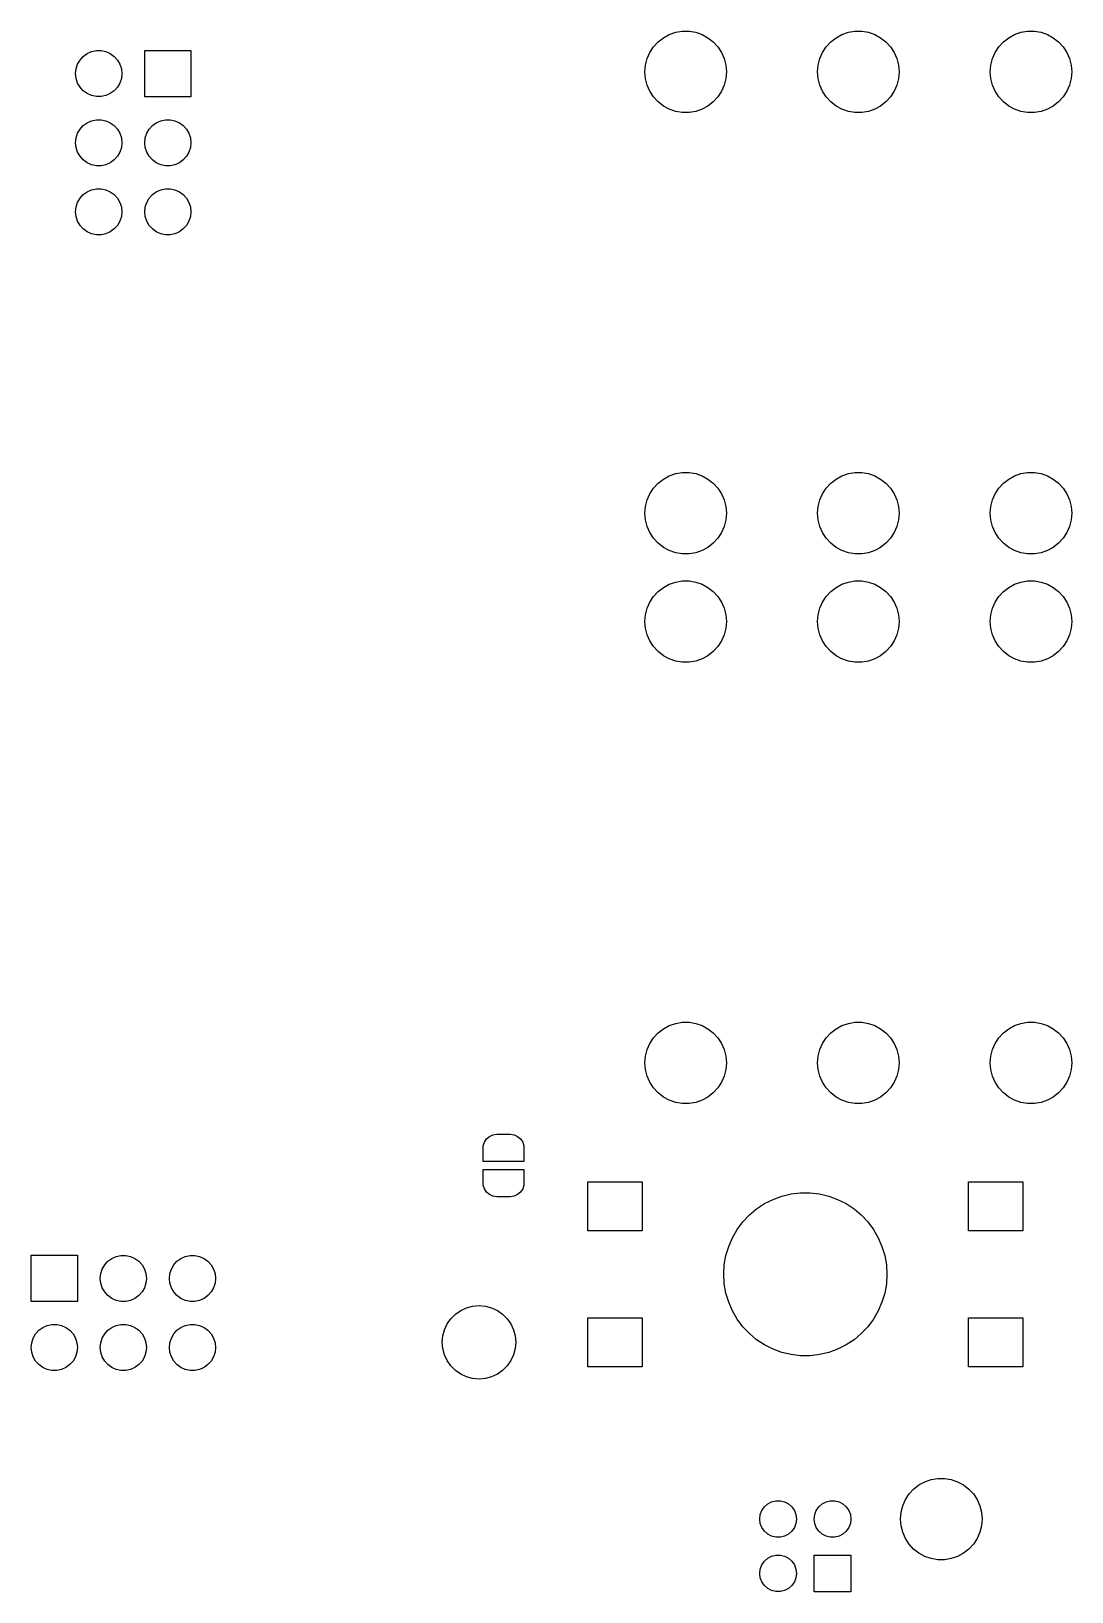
# Model space of a CAD drawing. Extents: x 0.8 to 7.47, y -5.14 to -0.82.
# Drawn here: x 5.966 to 7.472, y -5.145 to -2.885 of the extents above; entities that cross this region are included whole.
import ezdxf

# ---------------------------------------------------------------- set-up
doc = ezdxf.new("R2010")
doc.units = 0
doc.header["$MEASUREMENT"] = 0
doc.layers.add('BLACK', color=7, linetype='CONTINUOUS')

msp = doc.modelspace()

# ---------------------------------------------------------------- linework, layer by layer
at = {"layer": 'BLACK', "linetype": 'CONTINUOUS'}
for p, q in [((6.88109, -2.89466), (6.88966, -2.89001)), ((6.88966, -2.89001), (6.89889, -2.88685)), ((6.89889, -2.88685), (6.90851, -2.88524)), ((6.90851, -2.88524), (6.91826, -2.88524)), ((6.91826, -2.88524), (6.92788, -2.88685)), ((6.92788, -2.88685), (6.93711, -2.89001)), ((6.93711, -2.89001), (6.94569, -2.89466)), ((7.13109, -2.89466), (7.13966, -2.89001)), ((7.13966, -2.89001), (7.14889, -2.88685)), ((7.14889, -2.88685), (7.15851, -2.88524)), ((7.15851, -2.88524), (7.16826, -2.88524)), ((7.16826, -2.88524), (7.17788, -2.88685)), ((7.17788, -2.88685), (7.18711, -2.89001)), ((7.18711, -2.89001), (7.19569, -2.89466)), ((7.38109, -2.89466), (7.38966, -2.89001)), ((7.38966, -2.89001), (7.39889, -2.88685)), ((7.39889, -2.88685), (7.40851, -2.88524)), ((7.40851, -2.88524), (7.41826, -2.88524)), ((7.41826, -2.88524), (7.42788, -2.88685)), ((7.42788, -2.88685), (7.43711, -2.89001)), ((7.43711, -2.89001), (7.44569, -2.89466)), ((6.05324, -2.91485), (6.06008, -2.9134)), ((6.06008, -2.9134), (6.06708, -2.9134)), ((6.06708, -2.9134), (6.07392, -2.91485)), ((6.13012, -2.98014), (6.13012, -2.91321)), ((6.13012, -2.91321), (6.19705, -2.91321)), ((6.19705, -2.91321), (6.19705, -2.98014)), ((6.86145, -2.91599), (6.86678, -2.90782)), ((6.86678, -2.90782), (6.87339, -2.90065)), ((6.87339, -2.90065), (6.88109, -2.89466)), ((6.94569, -2.89466), (6.95338, -2.90065)), ((6.95338, -2.90065), (6.95999, -2.90782)), ((6.95999, -2.90782), (6.96532, -2.91599)), ((7.11145, -2.91599), (7.11678, -2.90782)), ((7.11678, -2.90782), (7.12339, -2.90065)), ((7.12339, -2.90065), (7.13109, -2.89466)), ((7.19569, -2.89466), (7.20338, -2.90065)), ((7.20338, -2.90065), (7.20999, -2.90782)), ((7.20999, -2.90782), (7.21532, -2.91599)), ((7.36145, -2.91599), (7.36678, -2.90782)), ((7.36678, -2.90782), (7.37339, -2.90065)), ((7.37339, -2.90065), (7.38109, -2.89466)), ((7.44569, -2.89466), (7.45338, -2.90065)), ((7.45338, -2.90065), (7.45999, -2.90782)), ((7.45999, -2.90782), (7.46532, -2.91599)), ((6.03085, -2.93972), (6.03301, -2.93307)), ((6.03301, -2.93307), (6.03651, -2.92701)), ((6.03651, -2.92701), (6.04119, -2.92181)), ((6.04119, -2.92181), (6.04685, -2.9177)), ((6.04685, -2.9177), (6.05324, -2.91485)), ((6.07392, -2.91485), (6.08031, -2.9177)), ((6.08031, -2.9177), (6.08597, -2.92181)), ((6.08597, -2.92181), (6.09066, -2.92701)), ((6.09066, -2.92701), (6.09415, -2.93307)), ((6.09415, -2.93307), (6.09632, -2.93972)), ((6.85433, -2.94409), (6.85514, -2.93437)), ((6.85514, -2.93437), (6.85753, -2.92492)), ((6.85753, -2.92492), (6.86145, -2.91599)), ((6.96532, -2.91599), (6.96924, -2.92492)), ((6.96924, -2.92492), (6.97164, -2.93437)), ((6.97164, -2.93437), (6.97244, -2.94409)), ((7.10433, -2.94409), (7.10514, -2.93437)), ((7.10514, -2.93437), (7.10753, -2.92492)), ((7.10753, -2.92492), (7.11145, -2.91599)), ((7.21532, -2.91599), (7.21924, -2.92492)), ((7.21924, -2.92492), (7.22164, -2.93437)), ((7.22164, -2.93437), (7.22244, -2.94409)), ((7.35433, -2.94409), (7.35514, -2.93437)), ((7.35514, -2.93437), (7.35753, -2.92492)), ((7.35753, -2.92492), (7.36145, -2.91599)), ((7.46532, -2.91599), (7.46924, -2.92492)), ((7.46924, -2.92492), (7.47164, -2.93437)), ((7.47164, -2.93437), (7.47244, -2.94409)), ((6.03012, -2.94668), (6.03085, -2.93972)), ((6.03085, -2.95363), (6.03012, -2.94668)), ((6.03301, -2.96029), (6.03085, -2.95363)), ((6.09632, -2.95363), (6.09415, -2.96029)), ((6.09632, -2.93972), (6.09705, -2.94668)), ((6.09705, -2.94668), (6.09632, -2.95363)), ((6.85514, -2.95381), (6.85433, -2.94409)), ((6.85753, -2.96327), (6.85514, -2.95381)), ((6.97164, -2.95381), (6.96924, -2.96327)), ((6.97244, -2.94409), (6.97164, -2.95381)), ((7.10514, -2.95381), (7.10433, -2.94409)), ((7.10753, -2.96327), (7.10514, -2.95381)), ((7.22164, -2.95381), (7.21924, -2.96327)), ((7.22244, -2.94409), (7.22164, -2.95381)), ((7.35514, -2.95381), (7.35433, -2.94409)), ((7.35753, -2.96327), (7.35514, -2.95381)), ((7.47164, -2.95381), (7.46924, -2.96327)), ((7.47244, -2.94409), (7.47164, -2.95381)), ((6.03651, -2.96635), (6.03301, -2.96029)), ((6.04119, -2.97155), (6.03651, -2.96635)), ((6.04685, -2.97566), (6.04119, -2.97155)), ((6.05324, -2.9785), (6.04685, -2.97566)), ((6.06008, -2.97996), (6.05324, -2.9785)), ((6.06708, -2.97996), (6.06008, -2.97996)), ((6.07392, -2.9785), (6.06708, -2.97996)), ((6.08031, -2.97566), (6.07392, -2.9785)), ((6.08597, -2.97155), (6.08031, -2.97566)), ((6.09066, -2.96635), (6.08597, -2.97155)), ((6.09415, -2.96029), (6.09066, -2.96635)), ((6.19705, -2.98014), (6.13012, -2.98014)), ((6.86145, -2.9722), (6.85753, -2.96327)), ((6.86678, -2.98037), (6.86145, -2.9722)), ((6.87339, -2.98754), (6.86678, -2.98037)), ((6.95999, -2.98037), (6.95338, -2.98754)), ((6.96532, -2.9722), (6.95999, -2.98037)), ((6.96924, -2.96327), (6.96532, -2.9722)), ((7.11145, -2.9722), (7.10753, -2.96327)), ((7.11678, -2.98037), (7.11145, -2.9722)), ((7.12339, -2.98754), (7.11678, -2.98037)), ((7.20999, -2.98037), (7.20338, -2.98754)), ((7.21532, -2.9722), (7.20999, -2.98037)), ((7.21924, -2.96327), (7.21532, -2.9722)), ((7.36145, -2.9722), (7.35753, -2.96327)), ((7.36678, -2.98037), (7.36145, -2.9722)), ((7.37339, -2.98754), (7.36678, -2.98037)), ((7.45999, -2.98037), (7.45338, -2.98754)), ((7.46532, -2.9722), (7.45999, -2.98037)), ((7.46924, -2.96327), (7.46532, -2.9722)), ((6.88109, -2.99353), (6.87339, -2.98754)), ((6.88966, -2.99818), (6.88109, -2.99353)), ((6.89889, -3.00134), (6.88966, -2.99818)), ((6.90851, -3.00295), (6.89889, -3.00134)), ((6.91826, -3.00295), (6.90851, -3.00295)), ((6.92788, -3.00134), (6.91826, -3.00295)), ((6.93711, -2.99818), (6.92788, -3.00134)), ((6.94569, -2.99353), (6.93711, -2.99818)), ((6.95338, -2.98754), (6.94569, -2.99353)), ((7.13109, -2.99353), (7.12339, -2.98754)), ((7.13966, -2.99818), (7.13109, -2.99353)), ((7.14889, -3.00134), (7.13966, -2.99818)), ((7.15851, -3.00295), (7.14889, -3.00134)), ((7.16826, -3.00295), (7.15851, -3.00295)), ((7.17788, -3.00134), (7.16826, -3.00295)), ((7.18711, -2.99818), (7.17788, -3.00134)), ((7.19569, -2.99353), (7.18711, -2.99818)), ((7.20338, -2.98754), (7.19569, -2.99353)), ((7.38109, -2.99353), (7.37339, -2.98754)), ((7.38966, -2.99818), (7.38109, -2.99353)), ((7.39889, -3.00134), (7.38966, -2.99818)), ((7.40851, -3.00295), (7.39889, -3.00134)), ((7.41826, -3.00295), (7.40851, -3.00295)), ((7.42788, -3.00134), (7.41826, -3.00295)), ((7.43711, -2.99818), (7.42788, -3.00134)), ((7.44569, -2.99353), (7.43711, -2.99818)), ((7.45338, -2.98754), (7.44569, -2.99353)), ((6.03301, -3.03307), (6.03651, -3.02701)), ((6.03651, -3.02701), (6.04119, -3.02181)), ((6.04119, -3.02181), (6.04685, -3.0177)), ((6.04685, -3.0177), (6.05324, -3.01485)), ((6.05324, -3.01485), (6.06008, -3.0134)), ((6.06008, -3.0134), (6.06708, -3.0134)), ((6.06708, -3.0134), (6.07392, -3.01485)), ((6.07392, -3.01485), (6.08031, -3.0177)), ((6.08031, -3.0177), (6.08597, -3.02181)), ((6.08597, -3.02181), (6.09066, -3.02701)), ((6.09066, -3.02701), (6.09415, -3.03307)), ((6.13301, -3.03307), (6.13651, -3.02701)), ((6.13651, -3.02701), (6.14119, -3.02181)), ((6.14119, -3.02181), (6.14685, -3.0177)), ((6.14685, -3.0177), (6.15324, -3.01485)), ((6.15324, -3.01485), (6.16008, -3.0134)), ((6.16008, -3.0134), (6.16708, -3.0134)), ((6.16708, -3.0134), (6.17392, -3.01485)), ((6.17392, -3.01485), (6.18031, -3.0177)), ((6.18031, -3.0177), (6.18597, -3.02181)), ((6.18597, -3.02181), (6.19066, -3.02701)), ((6.19066, -3.02701), (6.19415, -3.03307)), ((6.03012, -3.04668), (6.03085, -3.03972)), ((6.03085, -3.05363), (6.03012, -3.04668)), ((6.03085, -3.03972), (6.03301, -3.03307)), ((6.09415, -3.03307), (6.09632, -3.03972)), ((6.09632, -3.03972), (6.09705, -3.04668)), ((6.09705, -3.04668), (6.09632, -3.05363)), ((6.13012, -3.04668), (6.13085, -3.03972)), ((6.13085, -3.05363), (6.13012, -3.04668)), ((6.13085, -3.03972), (6.13301, -3.03307)), ((6.19415, -3.03307), (6.19632, -3.03972)), ((6.19632, -3.03972), (6.19705, -3.04668)), ((6.19705, -3.04668), (6.19632, -3.05363)), ((6.03301, -3.06029), (6.03085, -3.05363)), ((6.03651, -3.06635), (6.03301, -3.06029)), ((6.04119, -3.07155), (6.03651, -3.06635)), ((6.04685, -3.07566), (6.04119, -3.07155)), ((6.08597, -3.07155), (6.08031, -3.07566)), ((6.09066, -3.06635), (6.08597, -3.07155)), ((6.09415, -3.06029), (6.09066, -3.06635)), ((6.09632, -3.05363), (6.09415, -3.06029)), ((6.13301, -3.06029), (6.13085, -3.05363)), ((6.13651, -3.06635), (6.13301, -3.06029)), ((6.14119, -3.07155), (6.13651, -3.06635)), ((6.14685, -3.07566), (6.14119, -3.07155)), ((6.18597, -3.07155), (6.18031, -3.07566)), ((6.19066, -3.06635), (6.18597, -3.07155)), ((6.19415, -3.06029), (6.19066, -3.06635)), ((6.19632, -3.05363), (6.19415, -3.06029)), ((6.05324, -3.0785), (6.04685, -3.07566)), ((6.06008, -3.07996), (6.05324, -3.0785)), ((6.06708, -3.07996), (6.06008, -3.07996)), ((6.07392, -3.0785), (6.06708, -3.07996)), ((6.08031, -3.07566), (6.07392, -3.0785)), ((6.15324, -3.0785), (6.14685, -3.07566)), ((6.16008, -3.07996), (6.15324, -3.0785)), ((6.16708, -3.07996), (6.16008, -3.07996)), ((6.17392, -3.0785), (6.16708, -3.07996)), ((6.18031, -3.07566), (6.17392, -3.0785)), ((6.04119, -3.12181), (6.04685, -3.1177)), ((6.04685, -3.1177), (6.05324, -3.11485)), ((6.05324, -3.11485), (6.06008, -3.1134)), ((6.06008, -3.1134), (6.06708, -3.1134)), ((6.06708, -3.1134), (6.07392, -3.11485)), ((6.07392, -3.11485), (6.08031, -3.1177)), ((6.08031, -3.1177), (6.08597, -3.12181)), ((6.14119, -3.12181), (6.14685, -3.1177)), ((6.14685, -3.1177), (6.15324, -3.11485)), ((6.15324, -3.11485), (6.16008, -3.1134)), ((6.16008, -3.1134), (6.16708, -3.1134)), ((6.16708, -3.1134), (6.17392, -3.11485)), ((6.17392, -3.11485), (6.18031, -3.1177)), ((6.18031, -3.1177), (6.18597, -3.12181)), ((6.03012, -3.14668), (6.03085, -3.13972)), ((6.03085, -3.13972), (6.03301, -3.13307)), ((6.03301, -3.13307), (6.03651, -3.12701)), ((6.03651, -3.12701), (6.04119, -3.12181)), ((6.08597, -3.12181), (6.09066, -3.12701)), ((6.09066, -3.12701), (6.09415, -3.13307)), ((6.09415, -3.13307), (6.09632, -3.13972)), ((6.09632, -3.13972), (6.09705, -3.14668)), ((6.13012, -3.14668), (6.13085, -3.13972)), ((6.13085, -3.13972), (6.13301, -3.13307)), ((6.13301, -3.13307), (6.13651, -3.12701)), ((6.13651, -3.12701), (6.14119, -3.12181)), ((6.18597, -3.12181), (6.19066, -3.12701)), ((6.19066, -3.12701), (6.19415, -3.13307)), ((6.19415, -3.13307), (6.19632, -3.13972)), ((6.19632, -3.13972), (6.19705, -3.14668)), ((6.03085, -3.15363), (6.03012, -3.14668)), ((6.03301, -3.16029), (6.03085, -3.15363)), ((6.03651, -3.16635), (6.03301, -3.16029)), ((6.09415, -3.16029), (6.09066, -3.16635)), ((6.09632, -3.15363), (6.09415, -3.16029)), ((6.09705, -3.14668), (6.09632, -3.15363)), ((6.13085, -3.15363), (6.13012, -3.14668)), ((6.13301, -3.16029), (6.13085, -3.15363)), ((6.13651, -3.16635), (6.13301, -3.16029)), ((6.19415, -3.16029), (6.19066, -3.16635)), ((6.19632, -3.15363), (6.19415, -3.16029)), ((6.19705, -3.14668), (6.19632, -3.15363)), ((6.04119, -3.17155), (6.03651, -3.16635)), ((6.04685, -3.17566), (6.04119, -3.17155)), ((6.05324, -3.1785), (6.04685, -3.17566)), ((6.06008, -3.17996), (6.05324, -3.1785)), ((6.06708, -3.17996), (6.06008, -3.17996)), ((6.07392, -3.1785), (6.06708, -3.17996)), ((6.08031, -3.17566), (6.07392, -3.1785)), ((6.08597, -3.17155), (6.08031, -3.17566)), ((6.09066, -3.16635), (6.08597, -3.17155)), ((6.14119, -3.17155), (6.13651, -3.16635)), ((6.14685, -3.17566), (6.14119, -3.17155)), ((6.15324, -3.1785), (6.14685, -3.17566)), ((6.16008, -3.17996), (6.15324, -3.1785)), ((6.16708, -3.17996), (6.16008, -3.17996)), ((6.17392, -3.1785), (6.16708, -3.17996)), ((6.18031, -3.17566), (6.17392, -3.1785)), ((6.18597, -3.17155), (6.18031, -3.17566)), ((6.19066, -3.16635), (6.18597, -3.17155)), ((6.89889, -3.52582), (6.90851, -3.52422)), ((6.90851, -3.52422), (6.91826, -3.52422)), ((6.91826, -3.52422), (6.92788, -3.52582)), ((7.14889, -3.52582), (7.15851, -3.52422)), ((7.15851, -3.52422), (7.16826, -3.52422)), ((7.16826, -3.52422), (7.17788, -3.52582)), ((7.39889, -3.52582), (7.40851, -3.52422)), ((7.40851, -3.52422), (7.41826, -3.52422)), ((7.41826, -3.52422), (7.42788, -3.52582)), ((6.86145, -3.55496), (6.86678, -3.5468)), ((6.86678, -3.5468), (6.87339, -3.53962)), ((6.87339, -3.53962), (6.88109, -3.53363)), ((6.88109, -3.53363), (6.88966, -3.52899)), ((6.88966, -3.52899), (6.89889, -3.52582)), ((6.92788, -3.52582), (6.93711, -3.52899)), ((6.93711, -3.52899), (6.94569, -3.53363)), ((6.94569, -3.53363), (6.95338, -3.53962)), ((6.95338, -3.53962), (6.95999, -3.5468)), ((6.95999, -3.5468), (6.96532, -3.55496)), ((7.11145, -3.55496), (7.11678, -3.5468)), ((7.11678, -3.5468), (7.12339, -3.53962)), ((7.12339, -3.53962), (7.13109, -3.53363)), ((7.13109, -3.53363), (7.13966, -3.52899)), ((7.13966, -3.52899), (7.14889, -3.52582)), ((7.17788, -3.52582), (7.18711, -3.52899)), ((7.18711, -3.52899), (7.19569, -3.53363)), ((7.19569, -3.53363), (7.20338, -3.53962)), ((7.20338, -3.53962), (7.20999, -3.5468)), ((7.20999, -3.5468), (7.21532, -3.55496)), ((7.36145, -3.55496), (7.36678, -3.5468)), ((7.36678, -3.5468), (7.37339, -3.53962)), ((7.37339, -3.53962), (7.38109, -3.53363)), ((7.38109, -3.53363), (7.38966, -3.52899)), ((7.38966, -3.52899), (7.39889, -3.52582)), ((7.42788, -3.52582), (7.43711, -3.52899)), ((7.43711, -3.52899), (7.44569, -3.53363)), ((7.44569, -3.53363), (7.45338, -3.53962)), ((7.45338, -3.53962), (7.45999, -3.5468)), ((7.45999, -3.5468), (7.46532, -3.55496)), ((6.85514, -3.57335), (6.85753, -3.5639)), ((6.85753, -3.5639), (6.86145, -3.55496)), ((6.96532, -3.55496), (6.96924, -3.5639)), ((6.96924, -3.5639), (6.97164, -3.57335)), ((7.10514, -3.57335), (7.10753, -3.5639)), ((7.10753, -3.5639), (7.11145, -3.55496)), ((7.21532, -3.55496), (7.21924, -3.5639)), ((7.21924, -3.5639), (7.22164, -3.57335)), ((7.35514, -3.57335), (7.35753, -3.5639)), ((7.35753, -3.5639), (7.36145, -3.55496)), ((7.46532, -3.55496), (7.46924, -3.5639)), ((7.46924, -3.5639), (7.47164, -3.57335)), ((6.85433, -3.58307), (6.85514, -3.57335)), ((6.85514, -3.59279), (6.85433, -3.58307)), ((6.97164, -3.57335), (6.97244, -3.58307)), ((6.97244, -3.58307), (6.97164, -3.59279)), ((7.10433, -3.58307), (7.10514, -3.57335)), ((7.10514, -3.59279), (7.10433, -3.58307)), ((7.22164, -3.57335), (7.22244, -3.58307)), ((7.22244, -3.58307), (7.22164, -3.59279)), ((7.35433, -3.58307), (7.35514, -3.57335)), ((7.35514, -3.59279), (7.35433, -3.58307)), ((7.47164, -3.57335), (7.47244, -3.58307)), ((7.47244, -3.58307), (7.47164, -3.59279)), ((6.85753, -3.60225), (6.85514, -3.59279)), ((6.86145, -3.61118), (6.85753, -3.60225)), ((6.86678, -3.61934), (6.86145, -3.61118)), ((6.96532, -3.61118), (6.95999, -3.61934)), ((6.96924, -3.60225), (6.96532, -3.61118)), ((6.97164, -3.59279), (6.96924, -3.60225)), ((7.10753, -3.60225), (7.10514, -3.59279)), ((7.11145, -3.61118), (7.10753, -3.60225)), ((7.11678, -3.61934), (7.11145, -3.61118)), ((7.21532, -3.61118), (7.20999, -3.61934)), ((7.21924, -3.60225), (7.21532, -3.61118)), ((7.22164, -3.59279), (7.21924, -3.60225)), ((7.35753, -3.60225), (7.35514, -3.59279)), ((7.36145, -3.61118), (7.35753, -3.60225)), ((7.36678, -3.61934), (7.36145, -3.61118)), ((7.46532, -3.61118), (7.45999, -3.61934)), ((7.46924, -3.60225), (7.46532, -3.61118)), ((7.47164, -3.59279), (7.46924, -3.60225)), ((6.87339, -3.62652), (6.86678, -3.61934)), ((6.88109, -3.63251), (6.87339, -3.62652)), ((6.88966, -3.63715), (6.88109, -3.63251)), ((6.89889, -3.64032), (6.88966, -3.63715)), ((6.93711, -3.63715), (6.92788, -3.64032)), ((6.94569, -3.63251), (6.93711, -3.63715)), ((6.95338, -3.62652), (6.94569, -3.63251)), ((6.95999, -3.61934), (6.95338, -3.62652)), ((7.12339, -3.62652), (7.11678, -3.61934)), ((7.13109, -3.63251), (7.12339, -3.62652)), ((7.13966, -3.63715), (7.13109, -3.63251)), ((7.14889, -3.64032), (7.13966, -3.63715)), ((7.18711, -3.63715), (7.17788, -3.64032)), ((7.19569, -3.63251), (7.18711, -3.63715)), ((7.20338, -3.62652), (7.19569, -3.63251)), ((7.20999, -3.61934), (7.20338, -3.62652)), ((7.37339, -3.62652), (7.36678, -3.61934)), ((7.38109, -3.63251), (7.37339, -3.62652)), ((7.38966, -3.63715), (7.38109, -3.63251)), ((7.39889, -3.64032), (7.38966, -3.63715)), ((7.43711, -3.63715), (7.42788, -3.64032)), ((7.44569, -3.63251), (7.43711, -3.63715)), ((7.45338, -3.62652), (7.44569, -3.63251)), ((7.45999, -3.61934), (7.45338, -3.62652)), ((6.90851, -3.64192), (6.89889, -3.64032)), ((6.91826, -3.64192), (6.90851, -3.64192)), ((6.92788, -3.64032), (6.91826, -3.64192)), ((7.15851, -3.64192), (7.14889, -3.64032)), ((7.16826, -3.64192), (7.15851, -3.64192)), ((7.17788, -3.64032), (7.16826, -3.64192)), ((7.40851, -3.64192), (7.39889, -3.64032)), ((7.41826, -3.64192), (7.40851, -3.64192)), ((7.42788, -3.64032), (7.41826, -3.64192)), ((6.88966, -3.68588), (6.89889, -3.68271)), ((6.89889, -3.68271), (6.90851, -3.68111)), ((6.90851, -3.68111), (6.91826, -3.68111)), ((6.91826, -3.68111), (6.92788, -3.68271)), ((6.92788, -3.68271), (6.93711, -3.68588)), ((7.13966, -3.68588), (7.14889, -3.68271)), ((7.14889, -3.68271), (7.15851, -3.68111)), ((7.15851, -3.68111), (7.16826, -3.68111)), ((7.16826, -3.68111), (7.17788, -3.68271)), ((7.17788, -3.68271), (7.18711, -3.68588)), ((7.38966, -3.68588), (7.39889, -3.68271)), ((7.39889, -3.68271), (7.40851, -3.68111)), ((7.40851, -3.68111), (7.41826, -3.68111)), ((7.41826, -3.68111), (7.42788, -3.68271)), ((7.42788, -3.68271), (7.43711, -3.68588)), ((6.86145, -3.71185), (6.86678, -3.70369)), ((6.86678, -3.70369), (6.87339, -3.69651)), ((6.87339, -3.69651), (6.88109, -3.69052)), ((6.88109, -3.69052), (6.88966, -3.68588)), ((6.93711, -3.68588), (6.94569, -3.69052)), ((6.94569, -3.69052), (6.95338, -3.69651)), ((6.95338, -3.69651), (6.95999, -3.70369)), ((6.95999, -3.70369), (6.96532, -3.71185)), ((7.11145, -3.71185), (7.11678, -3.70369)), ((7.11678, -3.70369), (7.12339, -3.69651)), ((7.12339, -3.69651), (7.13109, -3.69052)), ((7.13109, -3.69052), (7.13966, -3.68588)), ((7.18711, -3.68588), (7.19569, -3.69052)), ((7.19569, -3.69052), (7.20338, -3.69651)), ((7.20338, -3.69651), (7.20999, -3.70369)), ((7.20999, -3.70369), (7.21532, -3.71185)), ((7.36145, -3.71185), (7.36678, -3.70369)), ((7.36678, -3.70369), (7.37339, -3.69651)), ((7.37339, -3.69651), (7.38109, -3.69052)), ((7.38109, -3.69052), (7.38966, -3.68588)), ((7.43711, -3.68588), (7.44569, -3.69052)), ((7.44569, -3.69052), (7.45338, -3.69651)), ((7.45338, -3.69651), (7.45999, -3.70369)), ((7.45999, -3.70369), (7.46532, -3.71185)), ((6.85514, -3.73024), (6.85753, -3.72079)), ((6.85753, -3.72079), (6.86145, -3.71185)), ((6.96532, -3.71185), (6.96924, -3.72079)), ((6.96924, -3.72079), (6.97164, -3.73024)), ((7.10514, -3.73024), (7.10753, -3.72079)), ((7.10753, -3.72079), (7.11145, -3.71185)), ((7.21532, -3.71185), (7.21924, -3.72079)), ((7.21924, -3.72079), (7.22164, -3.73024)), ((7.35514, -3.73024), (7.35753, -3.72079)), ((7.35753, -3.72079), (7.36145, -3.71185)), ((7.46532, -3.71185), (7.46924, -3.72079)), ((7.46924, -3.72079), (7.47164, -3.73024)), ((6.85433, -3.73996), (6.85514, -3.73024)), ((6.85514, -3.74968), (6.85433, -3.73996)), ((6.85753, -3.75914), (6.85514, -3.74968)), ((6.97164, -3.74968), (6.96924, -3.75914)), ((6.97164, -3.73024), (6.97244, -3.73996)), ((6.97244, -3.73996), (6.97164, -3.74968)), ((7.10433, -3.73996), (7.10514, -3.73024)), ((7.10514, -3.74968), (7.10433, -3.73996)), ((7.10753, -3.75914), (7.10514, -3.74968)), ((7.22164, -3.74968), (7.21924, -3.75914)), ((7.22164, -3.73024), (7.22244, -3.73996)), ((7.22244, -3.73996), (7.22164, -3.74968)), ((7.35433, -3.73996), (7.35514, -3.73024)), ((7.35514, -3.74968), (7.35433, -3.73996)), ((7.35753, -3.75914), (7.35514, -3.74968)), ((7.47164, -3.74968), (7.46924, -3.75914)), ((7.47164, -3.73024), (7.47244, -3.73996)), ((7.47244, -3.73996), (7.47164, -3.74968)), ((6.86145, -3.76807), (6.85753, -3.75914)), ((6.86678, -3.77623), (6.86145, -3.76807)), ((6.96532, -3.76807), (6.95999, -3.77623)), ((6.96924, -3.75914), (6.96532, -3.76807)), ((7.11145, -3.76807), (7.10753, -3.75914)), ((7.11678, -3.77623), (7.11145, -3.76807)), ((7.21532, -3.76807), (7.20999, -3.77623)), ((7.21924, -3.75914), (7.21532, -3.76807)), ((7.36145, -3.76807), (7.35753, -3.75914)), ((7.36678, -3.77623), (7.36145, -3.76807)), ((7.46532, -3.76807), (7.45999, -3.77623)), ((7.46924, -3.75914), (7.46532, -3.76807)), ((6.87339, -3.78341), (6.86678, -3.77623)), ((6.88109, -3.7894), (6.87339, -3.78341)), ((6.88966, -3.79404), (6.88109, -3.7894)), ((6.89889, -3.79721), (6.88966, -3.79404)), ((6.93711, -3.79404), (6.92788, -3.79721)), ((6.94569, -3.7894), (6.93711, -3.79404)), ((6.95338, -3.78341), (6.94569, -3.7894)), ((6.95999, -3.77623), (6.95338, -3.78341)), ((7.12339, -3.78341), (7.11678, -3.77623)), ((7.13109, -3.7894), (7.12339, -3.78341)), ((7.13966, -3.79404), (7.13109, -3.7894)), ((7.14889, -3.79721), (7.13966, -3.79404)), ((7.18711, -3.79404), (7.17788, -3.79721)), ((7.19569, -3.7894), (7.18711, -3.79404)), ((7.20338, -3.78341), (7.19569, -3.7894)), ((7.20999, -3.77623), (7.20338, -3.78341)), ((7.37339, -3.78341), (7.36678, -3.77623)), ((7.38109, -3.7894), (7.37339, -3.78341)), ((7.38966, -3.79404), (7.38109, -3.7894)), ((7.39889, -3.79721), (7.38966, -3.79404)), ((7.43711, -3.79404), (7.42788, -3.79721)), ((7.44569, -3.7894), (7.43711, -3.79404)), ((7.45338, -3.78341), (7.44569, -3.7894)), ((7.45999, -3.77623), (7.45338, -3.78341)), ((6.90851, -3.79881), (6.89889, -3.79721)), ((6.91826, -3.79881), (6.90851, -3.79881)), ((6.92788, -3.79721), (6.91826, -3.79881)), ((7.15851, -3.79881), (7.14889, -3.79721)), ((7.16826, -3.79881), (7.15851, -3.79881)), ((7.17788, -3.79721), (7.16826, -3.79881)), ((7.40851, -3.79881), (7.39889, -3.79721)), ((7.41826, -3.79881), (7.40851, -3.79881)), ((7.42788, -3.79721), (7.41826, -3.79881)), ((6.86678, -4.34266), (6.87339, -4.33549)), ((6.87339, -4.33549), (6.88109, -4.3295)), ((6.88109, -4.3295), (6.88966, -4.32486)), ((6.88966, -4.32486), (6.89889, -4.32169)), ((6.89889, -4.32169), (6.90851, -4.32008)), ((6.90851, -4.32008), (6.91826, -4.32008)), ((6.91826, -4.32008), (6.92788, -4.32169)), ((6.92788, -4.32169), (6.93711, -4.32486)), ((6.93711, -4.32486), (6.94569, -4.3295)), ((6.94569, -4.3295), (6.95338, -4.33549)), ((6.95338, -4.33549), (6.95999, -4.34266)), ((7.11678, -4.34266), (7.12339, -4.33549)), ((7.12339, -4.33549), (7.13109, -4.3295)), ((7.13109, -4.3295), (7.13966, -4.32486)), ((7.13966, -4.32486), (7.14889, -4.32169)), ((7.14889, -4.32169), (7.15851, -4.32008)), ((7.15851, -4.32008), (7.16826, -4.32008)), ((7.16826, -4.32008), (7.17788, -4.32169)), ((7.17788, -4.32169), (7.18711, -4.32486)), ((7.18711, -4.32486), (7.19569, -4.3295)), ((7.19569, -4.3295), (7.20338, -4.33549)), ((7.20338, -4.33549), (7.20999, -4.34266)), ((7.36678, -4.34266), (7.37339, -4.33549)), ((7.37339, -4.33549), (7.38109, -4.3295)), ((7.38109, -4.3295), (7.38966, -4.32486)), ((7.38966, -4.32486), (7.39889, -4.32169)), ((7.39889, -4.32169), (7.40851, -4.32008)), ((7.40851, -4.32008), (7.41826, -4.32008)), ((7.41826, -4.32008), (7.42788, -4.32169)), ((7.42788, -4.32169), (7.43711, -4.32486)), ((7.43711, -4.32486), (7.44569, -4.3295)), ((7.44569, -4.3295), (7.45338, -4.33549)), ((7.45338, -4.33549), (7.45999, -4.34266)), ((6.85514, -4.36922), (6.85753, -4.35976)), ((6.85753, -4.35976), (6.86145, -4.35083)), ((6.86145, -4.35083), (6.86678, -4.34266)), ((6.95999, -4.34266), (6.96532, -4.35083)), ((6.96532, -4.35083), (6.96924, -4.35976)), ((6.96924, -4.35976), (6.97164, -4.36922)), ((7.10514, -4.36922), (7.10753, -4.35976)), ((7.10753, -4.35976), (7.11145, -4.35083)), ((7.11145, -4.35083), (7.11678, -4.34266)), ((7.20999, -4.34266), (7.21532, -4.35083)), ((7.21532, -4.35083), (7.21924, -4.35976)), ((7.21924, -4.35976), (7.22164, -4.36922)), ((7.35514, -4.36922), (7.35753, -4.35976)), ((7.35753, -4.35976), (7.36145, -4.35083)), ((7.36145, -4.35083), (7.36678, -4.34266)), ((7.45999, -4.34266), (7.46532, -4.35083)), ((7.46532, -4.35083), (7.46924, -4.35976)), ((7.46924, -4.35976), (7.47164, -4.36922)), ((6.85433, -4.37894), (6.85514, -4.36922)), ((6.85514, -4.38866), (6.85433, -4.37894)), ((6.97164, -4.36922), (6.97244, -4.37894)), ((6.97244, -4.37894), (6.97164, -4.38866)), ((7.10433, -4.37894), (7.10514, -4.36922)), ((7.10514, -4.38866), (7.10433, -4.37894)), ((7.22164, -4.36922), (7.22244, -4.37894)), ((7.22244, -4.37894), (7.22164, -4.38866)), ((7.35433, -4.37894), (7.35514, -4.36922)), ((7.35514, -4.38866), (7.35433, -4.37894)), ((7.47164, -4.36922), (7.47244, -4.37894)), ((7.47244, -4.37894), (7.47164, -4.38866)), ((6.85753, -4.39811), (6.85514, -4.38866)), ((6.86145, -4.40704), (6.85753, -4.39811)), ((6.96924, -4.39811), (6.96532, -4.40704)), ((6.97164, -4.38866), (6.96924, -4.39811)), ((7.10753, -4.39811), (7.10514, -4.38866)), ((7.11145, -4.40704), (7.10753, -4.39811)), ((7.21924, -4.39811), (7.21532, -4.40704)), ((7.22164, -4.38866), (7.21924, -4.39811)), ((7.35753, -4.39811), (7.35514, -4.38866)), ((7.36145, -4.40704), (7.35753, -4.39811)), ((7.46924, -4.39811), (7.46532, -4.40704)), ((7.47164, -4.38866), (7.46924, -4.39811)), ((6.86678, -4.41521), (6.86145, -4.40704)), ((6.87339, -4.42239), (6.86678, -4.41521)), ((6.88109, -4.42838), (6.87339, -4.42239)), ((6.88966, -4.43302), (6.88109, -4.42838)), ((6.94569, -4.42838), (6.93711, -4.43302)), ((6.95338, -4.42239), (6.94569, -4.42838)), ((6.95999, -4.41521), (6.95338, -4.42239)), ((6.96532, -4.40704), (6.95999, -4.41521)), ((7.11678, -4.41521), (7.11145, -4.40704)), ((7.12339, -4.42239), (7.11678, -4.41521)), ((7.13109, -4.42838), (7.12339, -4.42239)), ((7.13966, -4.43302), (7.13109, -4.42838)), ((7.19569, -4.42838), (7.18711, -4.43302)), ((7.20338, -4.42239), (7.19569, -4.42838)), ((7.20999, -4.41521), (7.20338, -4.42239)), ((7.21532, -4.40704), (7.20999, -4.41521)), ((7.36678, -4.41521), (7.36145, -4.40704)), ((7.37339, -4.42239), (7.36678, -4.41521)), ((7.38109, -4.42838), (7.37339, -4.42239)), ((7.38966, -4.43302), (7.38109, -4.42838)), ((7.44569, -4.42838), (7.43711, -4.43302)), ((7.45338, -4.42239), (7.44569, -4.42838)), ((7.45999, -4.41521), (7.45338, -4.42239)), ((7.46532, -4.40704), (7.45999, -4.41521)), ((6.89889, -4.43619), (6.88966, -4.43302)), ((6.90851, -4.43779), (6.89889, -4.43619)), ((6.91826, -4.43779), (6.90851, -4.43779)), ((6.92788, -4.43619), (6.91826, -4.43779)), ((6.93711, -4.43302), (6.92788, -4.43619)), ((7.14889, -4.43619), (7.13966, -4.43302)), ((7.15851, -4.43779), (7.14889, -4.43619)), ((7.16826, -4.43779), (7.15851, -4.43779)), ((7.17788, -4.43619), (7.16826, -4.43779)), ((7.18711, -4.43302), (7.17788, -4.43619)), ((7.39889, -4.43619), (7.38966, -4.43302)), ((7.40851, -4.43779), (7.39889, -4.43619)), ((7.41826, -4.43779), (7.40851, -4.43779)), ((7.42788, -4.43619), (7.41826, -4.43779)), ((7.43711, -4.43302), (7.42788, -4.43619)), ((6.62028, -4.49917), (6.62186, -4.49379)), ((6.62186, -4.49379), (6.62489, -4.48908)), ((6.62489, -4.48908), (6.62912, -4.48541)), ((6.62912, -4.48541), (6.63422, -4.48308)), ((6.63422, -4.48308), (6.63976, -4.48228)), ((6.63976, -4.48228), (6.65945, -4.48228)), ((6.65945, -4.48228), (6.66499, -4.48308)), ((6.66499, -4.48308), (6.67009, -4.48541)), ((6.67009, -4.48541), (6.67433, -4.48908)), ((6.67433, -4.48908), (6.67735, -4.49379)), ((6.67735, -4.49379), (6.67893, -4.49917)), ((6.62008, -4.52165), (6.62008, -4.50197)), ((6.62008, -4.50197), (6.62028, -4.50197)), ((6.62028, -4.50197), (6.62028, -4.49917)), ((6.67893, -4.49917), (6.67893, -4.50197)), ((6.67893, -4.50197), (6.67913, -4.50197)), ((6.67913, -4.50197), (6.67913, -4.52165)), ((6.67913, -4.52165), (6.62008, -4.52165)), ((6.62008, -4.55315), (6.62008, -4.53346)), ((6.62008, -4.53346), (6.67913, -4.53346)), ((6.67913, -4.53346), (6.67913, -4.55315)), ((6.62028, -4.55315), (6.62008, -4.55315)), ((6.62028, -4.55595), (6.62028, -4.55315)), ((6.62186, -4.56133), (6.62028, -4.55595)), ((6.62489, -4.56604), (6.62186, -4.56133)), ((6.67735, -4.56133), (6.67433, -4.56604)), ((6.67893, -4.55595), (6.67735, -4.56133)), ((6.67913, -4.55315), (6.67893, -4.55315)), ((6.67893, -4.55315), (6.67893, -4.55595)), ((6.77165, -4.62205), (6.77165, -4.55118)), ((6.77165, -4.55118), (6.85039, -4.55118)), ((6.85039, -4.55118), (6.85039, -4.62205)), ((7.32283, -4.62205), (7.32283, -4.55118)), ((7.32283, -4.55118), (7.40157, -4.55118)), ((7.40157, -4.55118), (7.40157, -4.62205)), ((6.62912, -4.56971), (6.62489, -4.56604)), ((6.63422, -4.57204), (6.62912, -4.56971)), ((6.63976, -4.57283), (6.63422, -4.57204)), ((6.65945, -4.57283), (6.63976, -4.57283)), ((6.66499, -4.57204), (6.65945, -4.57283)), ((6.67009, -4.56971), (6.66499, -4.57204)), ((6.67433, -4.56604), (6.67009, -4.56971)), ((7.01608, -4.5903), (7.02756, -4.58275)), ((7.02756, -4.58275), (7.03983, -4.57659)), ((7.03983, -4.57659), (7.05274, -4.57189)), ((7.05274, -4.57189), (7.0661, -4.56872)), ((7.0661, -4.56872), (7.07975, -4.56713)), ((7.07975, -4.56713), (7.09348, -4.56713)), ((7.09348, -4.56713), (7.10712, -4.56872)), ((7.10712, -4.56872), (7.12049, -4.57189)), ((7.12049, -4.57189), (7.1334, -4.57659)), ((7.1334, -4.57659), (7.14567, -4.58275)), ((7.14567, -4.58275), (7.15714, -4.5903)), ((6.98793, -4.62014), (6.99614, -4.60912)), ((6.99614, -4.60912), (7.00556, -4.59913)), ((7.00556, -4.59913), (7.01608, -4.5903)), ((7.15714, -4.5903), (7.16767, -4.59913)), ((7.16767, -4.59913), (7.17709, -4.60912)), ((7.17709, -4.60912), (7.18529, -4.62014)), ((6.85039, -4.62205), (6.77165, -4.62205)), ((6.98107, -4.63203), (6.98793, -4.62014)), ((7.18529, -4.62014), (7.19216, -4.63203)), ((7.40157, -4.62205), (7.32283, -4.62205)), ((6.97169, -4.6578), (6.97563, -4.64464)), ((6.97563, -4.64464), (6.98107, -4.63203)), ((7.19216, -4.63203), (7.1976, -4.64464)), ((7.1976, -4.64464), (7.20154, -4.6578)), ((5.96575, -4.72443), (5.96575, -4.6575)), ((5.96575, -4.6575), (6.03268, -4.6575)), ((6.03268, -4.6575), (6.03268, -4.72443)), ((6.06864, -4.67736), (6.07214, -4.6713)), ((6.07214, -4.6713), (6.07682, -4.6661)), ((6.07682, -4.6661), (6.08248, -4.66199)), ((6.08248, -4.66199), (6.08887, -4.65914)), ((6.08887, -4.65914), (6.09571, -4.65769)), ((6.09571, -4.65769), (6.10271, -4.65769)), ((6.10271, -4.65769), (6.10955, -4.65914)), ((6.10955, -4.65914), (6.11594, -4.66199)), ((6.11594, -4.66199), (6.1216, -4.6661)), ((6.1216, -4.6661), (6.12629, -4.6713)), ((6.12629, -4.6713), (6.12978, -4.67736)), ((6.16864, -4.67736), (6.17214, -4.6713)), ((6.17214, -4.6713), (6.17682, -4.6661)), ((6.17682, -4.6661), (6.18248, -4.66199)), ((6.18248, -4.66199), (6.18887, -4.65914)), ((6.18887, -4.65914), (6.19571, -4.65769)), ((6.19571, -4.65769), (6.20271, -4.65769)), ((6.20271, -4.65769), (6.20955, -4.65914)), ((6.20955, -4.65914), (6.21594, -4.66199)), ((6.21594, -4.66199), (6.2216, -4.6661)), ((6.2216, -4.6661), (6.22629, -4.6713)), ((6.22629, -4.6713), (6.22978, -4.67736)), ((6.9685, -4.68504), (6.9693, -4.67133)), ((6.9693, -4.67133), (6.97169, -4.6578)), ((7.20154, -4.6578), (7.20393, -4.67133)), ((7.20393, -4.67133), (7.20472, -4.68504)), ((6.06575, -4.69097), (6.06648, -4.68401)), ((6.06648, -4.69793), (6.06575, -4.69097)), ((6.06648, -4.68401), (6.06864, -4.67736)), ((6.06864, -4.70458), (6.06648, -4.69793)), ((6.12978, -4.67736), (6.13195, -4.68401)), ((6.13195, -4.69793), (6.12978, -4.70458)), ((6.13195, -4.68401), (6.13268, -4.69097)), ((6.13268, -4.69097), (6.13195, -4.69793)), ((6.16575, -4.69097), (6.16648, -4.68401)), ((6.16648, -4.69793), (6.16575, -4.69097)), ((6.16648, -4.68401), (6.16864, -4.67736)), ((6.16864, -4.70458), (6.16648, -4.69793)), ((6.22978, -4.67736), (6.23195, -4.68401)), ((6.23195, -4.69793), (6.22978, -4.70458)), ((6.23195, -4.68401), (6.23268, -4.69097)), ((6.23268, -4.69097), (6.23195, -4.69793)), ((6.9693, -4.69875), (6.9685, -4.68504)), ((6.97169, -4.71228), (6.9693, -4.69875)), ((7.20393, -4.69875), (7.20154, -4.71228)), ((7.20472, -4.68504), (7.20393, -4.69875)), ((6.07214, -4.71064), (6.06864, -4.70458)), ((6.07682, -4.71584), (6.07214, -4.71064)), ((6.08248, -4.71995), (6.07682, -4.71584)), ((6.08887, -4.7228), (6.08248, -4.71995)), ((6.11594, -4.71995), (6.10955, -4.7228)), ((6.1216, -4.71584), (6.11594, -4.71995)), ((6.12629, -4.71064), (6.1216, -4.71584)), ((6.12978, -4.70458), (6.12629, -4.71064)), ((6.17214, -4.71064), (6.16864, -4.70458)), ((6.17682, -4.71584), (6.17214, -4.71064)), ((6.18248, -4.71995), (6.17682, -4.71584)), ((6.18887, -4.7228), (6.18248, -4.71995)), ((6.21594, -4.71995), (6.20955, -4.7228)), ((6.2216, -4.71584), (6.21594, -4.71995)), ((6.22629, -4.71064), (6.2216, -4.71584)), ((6.22978, -4.70458), (6.22629, -4.71064)), ((6.97563, -4.72544), (6.97169, -4.71228)), ((7.20154, -4.71228), (7.1976, -4.72544)), ((6.03268, -4.72443), (5.96575, -4.72443)), ((6.09571, -4.72425), (6.08887, -4.7228)), ((6.10271, -4.72425), (6.09571, -4.72425)), ((6.10955, -4.7228), (6.10271, -4.72425)), ((6.19571, -4.72425), (6.18887, -4.7228)), ((6.20271, -4.72425), (6.19571, -4.72425)), ((6.20955, -4.7228), (6.20271, -4.72425)), ((6.57346, -4.7493), (6.58001, -4.74275)), ((6.58001, -4.74275), (6.5876, -4.73744)), ((6.5876, -4.73744), (6.596, -4.73352)), ((6.596, -4.73352), (6.60494, -4.73112)), ((6.60494, -4.73112), (6.61417, -4.73031)), ((6.61417, -4.73031), (6.6234, -4.73112)), ((6.6234, -4.73112), (6.63235, -4.73352)), ((6.63235, -4.73352), (6.64075, -4.73744)), ((6.64075, -4.73744), (6.64834, -4.74275)), ((6.64834, -4.74275), (6.65489, -4.7493)), ((6.98107, -4.73805), (6.97563, -4.72544)), ((6.98793, -4.74994), (6.98107, -4.73805)), ((7.19216, -4.73805), (7.18529, -4.74994)), ((7.1976, -4.72544), (7.19216, -4.73805)), ((5.97214, -4.7713), (5.97682, -4.7661)), ((5.97682, -4.7661), (5.98248, -4.76199)), ((5.98248, -4.76199), (5.98887, -4.75914)), ((5.98887, -4.75914), (5.99571, -4.75769)), ((5.99571, -4.75769), (6.00271, -4.75769)), ((6.00271, -4.75769), (6.00955, -4.75914)), ((6.00955, -4.75914), (6.01594, -4.76199)), ((6.01594, -4.76199), (6.0216, -4.7661)), ((6.0216, -4.7661), (6.02629, -4.7713)), ((6.07214, -4.7713), (6.07682, -4.7661)), ((6.07682, -4.7661), (6.08248, -4.76199)), ((6.08248, -4.76199), (6.08887, -4.75914)), ((6.08887, -4.75914), (6.09571, -4.75769)), ((6.09571, -4.75769), (6.10271, -4.75769)), ((6.10271, -4.75769), (6.10955, -4.75914)), ((6.10955, -4.75914), (6.11594, -4.76199)), ((6.11594, -4.76199), (6.1216, -4.7661)), ((6.1216, -4.7661), (6.12629, -4.7713)), ((6.17214, -4.7713), (6.17682, -4.7661)), ((6.17682, -4.7661), (6.18248, -4.76199)), ((6.18248, -4.76199), (6.18887, -4.75914)), ((6.18887, -4.75914), (6.19571, -4.75769)), ((6.19571, -4.75769), (6.20271, -4.75769)), ((6.20271, -4.75769), (6.20955, -4.75914)), ((6.20955, -4.75914), (6.21594, -4.76199)), ((6.21594, -4.76199), (6.2216, -4.7661)), ((6.2216, -4.7661), (6.22629, -4.7713)), ((6.56183, -4.77424), (6.56423, -4.76529)), ((6.56423, -4.76529), (6.56814, -4.75689)), ((6.56814, -4.75689), (6.57346, -4.7493)), ((6.65489, -4.7493), (6.6602, -4.75689)), ((6.6602, -4.75689), (6.66412, -4.76529)), ((6.66412, -4.76529), (6.66652, -4.77424)), ((6.77165, -4.8189), (6.77165, -4.74803)), ((6.77165, -4.74803), (6.85039, -4.74803)), ((6.85039, -4.74803), (6.85039, -4.8189)), ((6.99614, -4.76096), (6.98793, -4.74994)), ((7.00556, -4.77095), (6.99614, -4.76096)), ((7.17709, -4.76096), (7.16767, -4.77095)), ((7.18529, -4.74994), (7.17709, -4.76096)), ((7.32283, -4.8189), (7.32283, -4.74803)), ((7.32283, -4.74803), (7.40157, -4.74803)), ((7.40157, -4.74803), (7.40157, -4.8189)), ((5.96575, -4.79097), (5.96648, -4.78401)), ((5.96648, -4.78401), (5.96864, -4.77736)), ((5.96864, -4.77736), (5.97214, -4.7713)), ((6.02629, -4.7713), (6.02978, -4.77736)), ((6.02978, -4.77736), (6.03195, -4.78401)), ((6.03195, -4.78401), (6.03268, -4.79097)), ((6.06575, -4.79097), (6.06648, -4.78401)), ((6.06648, -4.78401), (6.06864, -4.77736)), ((6.06864, -4.77736), (6.07214, -4.7713)), ((6.12629, -4.7713), (6.12978, -4.77736)), ((6.12978, -4.77736), (6.13195, -4.78401)), ((6.13195, -4.78401), (6.13268, -4.79097)), ((6.16575, -4.79097), (6.16648, -4.78401)), ((6.16648, -4.78401), (6.16864, -4.77736)), ((6.16864, -4.77736), (6.17214, -4.7713)), ((6.22629, -4.7713), (6.22978, -4.77736)), ((6.22978, -4.77736), (6.23195, -4.78401)), ((6.23195, -4.78401), (6.23268, -4.79097)), ((6.56102, -4.78346), (6.56183, -4.77424)), ((6.56183, -4.79269), (6.56102, -4.78346)), ((6.66652, -4.77424), (6.66732, -4.78346)), ((6.66732, -4.78346), (6.66652, -4.79269)), ((7.01608, -4.77978), (7.00556, -4.77095)), ((7.02756, -4.78733), (7.01608, -4.77978)), ((7.03983, -4.79349), (7.02756, -4.78733)), ((7.14567, -4.78733), (7.1334, -4.79349)), ((7.15714, -4.77978), (7.14567, -4.78733)), ((7.16767, -4.77095), (7.15714, -4.77978)), ((5.96648, -4.79793), (5.96575, -4.79097)), ((5.96864, -4.80458), (5.96648, -4.79793)), ((5.97214, -4.81064), (5.96864, -4.80458)), ((5.97682, -4.81584), (5.97214, -4.81064)), ((6.02629, -4.81064), (6.0216, -4.81584)), ((6.02978, -4.80458), (6.02629, -4.81064)), ((6.03195, -4.79793), (6.02978, -4.80458)), ((6.03268, -4.79097), (6.03195, -4.79793)), ((6.06648, -4.79793), (6.06575, -4.79097)), ((6.06864, -4.80458), (6.06648, -4.79793)), ((6.07214, -4.81064), (6.06864, -4.80458)), ((6.07682, -4.81584), (6.07214, -4.81064)), ((6.12629, -4.81064), (6.1216, -4.81584)), ((6.12978, -4.80458), (6.12629, -4.81064)), ((6.13195, -4.79793), (6.12978, -4.80458)), ((6.13268, -4.79097), (6.13195, -4.79793)), ((6.16648, -4.79793), (6.16575, -4.79097)), ((6.16864, -4.80458), (6.16648, -4.79793)), ((6.17214, -4.81064), (6.16864, -4.80458)), ((6.17682, -4.81584), (6.17214, -4.81064)), ((6.22629, -4.81064), (6.2216, -4.81584)), ((6.22978, -4.80458), (6.22629, -4.81064)), ((6.23195, -4.79793), (6.22978, -4.80458)), ((6.23268, -4.79097), (6.23195, -4.79793)), ((6.56423, -4.80164), (6.56183, -4.79269)), ((6.56814, -4.81004), (6.56423, -4.80164)), ((6.57346, -4.81763), (6.56814, -4.81004)), ((6.6602, -4.81004), (6.65489, -4.81763)), ((6.66412, -4.80164), (6.6602, -4.81004)), ((6.66652, -4.79269), (6.66412, -4.80164)), ((7.05274, -4.79819), (7.03983, -4.79349)), ((7.0661, -4.80136), (7.05274, -4.79819)), ((7.07975, -4.80295), (7.0661, -4.80136)), ((7.09348, -4.80295), (7.07975, -4.80295)), ((7.10712, -4.80136), (7.09348, -4.80295)), ((7.12049, -4.79819), (7.10712, -4.80136)), ((7.1334, -4.79349), (7.12049, -4.79819)), ((5.98248, -4.81995), (5.97682, -4.81584)), ((5.98887, -4.8228), (5.98248, -4.81995)), ((5.99571, -4.82425), (5.98887, -4.8228)), ((6.00271, -4.82425), (5.99571, -4.82425)), ((6.00955, -4.8228), (6.00271, -4.82425)), ((6.01594, -4.81995), (6.00955, -4.8228)), ((6.0216, -4.81584), (6.01594, -4.81995)), ((6.08248, -4.81995), (6.07682, -4.81584)), ((6.08887, -4.8228), (6.08248, -4.81995)), ((6.09571, -4.82425), (6.08887, -4.8228)), ((6.10271, -4.82425), (6.09571, -4.82425)), ((6.10955, -4.8228), (6.10271, -4.82425)), ((6.11594, -4.81995), (6.10955, -4.8228)), ((6.1216, -4.81584), (6.11594, -4.81995)), ((6.18248, -4.81995), (6.17682, -4.81584)), ((6.18887, -4.8228), (6.18248, -4.81995)), ((6.19571, -4.82425), (6.18887, -4.8228)), ((6.20271, -4.82425), (6.19571, -4.82425)), ((6.20955, -4.8228), (6.20271, -4.82425)), ((6.21594, -4.81995), (6.20955, -4.8228)), ((6.2216, -4.81584), (6.21594, -4.81995)), ((6.58001, -4.82418), (6.57346, -4.81763)), ((6.5876, -4.82949), (6.58001, -4.82418)), ((6.596, -4.83341), (6.5876, -4.82949)), ((6.60494, -4.83581), (6.596, -4.83341)), ((6.63235, -4.83341), (6.6234, -4.83581)), ((6.64075, -4.82949), (6.63235, -4.83341)), ((6.64834, -4.82418), (6.64075, -4.82949)), ((6.65489, -4.81763), (6.64834, -4.82418)), ((6.85039, -4.8189), (6.77165, -4.8189)), ((7.40157, -4.8189), (7.32283, -4.8189)), ((6.61417, -4.83661), (6.60494, -4.83581)), ((6.6234, -4.83581), (6.61417, -4.83661)), ((7.24347, -4.99592), (7.25116, -4.98993)), ((7.25116, -4.98993), (7.25974, -4.98529)), ((7.25974, -4.98529), (7.26897, -4.98212)), ((7.26897, -4.98212), (7.27859, -4.98052)), ((7.27859, -4.98052), (7.28834, -4.98052)), ((7.28834, -4.98052), (7.29796, -4.98212)), ((7.29796, -4.98212), (7.30719, -4.98529)), ((7.30719, -4.98529), (7.31576, -4.98993)), ((7.31576, -4.98993), (7.32346, -4.99592)), ((7.03215, -5.0175), (7.03782, -5.01452)), ((7.03782, -5.01452), (7.04404, -5.01299)), ((7.04404, -5.01299), (7.05045, -5.01299)), ((7.05045, -5.01299), (7.05667, -5.01452)), ((7.05667, -5.01452), (7.06234, -5.0175)), ((7.11089, -5.0175), (7.11656, -5.01452)), ((7.11656, -5.01452), (7.12278, -5.01299)), ((7.12278, -5.01299), (7.12919, -5.01299)), ((7.12919, -5.01299), (7.13541, -5.01452)), ((7.13541, -5.01452), (7.14108, -5.0175)), ((7.22761, -5.02019), (7.23153, -5.01126)), ((7.23153, -5.01126), (7.23686, -5.0031)), ((7.23686, -5.0031), (7.24347, -4.99592)), ((7.32346, -4.99592), (7.33007, -5.0031)), ((7.33007, -5.0031), (7.3354, -5.01126)), ((7.3354, -5.01126), (7.33932, -5.02019)), ((7.02067, -5.03937), (7.02144, -5.03301)), ((7.02144, -5.03301), (7.02371, -5.02702)), ((7.02371, -5.02702), (7.02735, -5.02175)), ((7.02735, -5.02175), (7.03215, -5.0175)), ((7.06234, -5.0175), (7.06714, -5.02175)), ((7.06714, -5.02175), (7.07077, -5.02702)), ((7.07077, -5.02702), (7.07305, -5.03301)), ((7.07305, -5.03301), (7.07382, -5.03937)), ((7.09941, -5.03937), (7.10018, -5.03301)), ((7.10018, -5.03301), (7.10245, -5.02702)), ((7.10245, -5.02702), (7.10609, -5.02175)), ((7.10609, -5.02175), (7.11089, -5.0175)), ((7.14108, -5.0175), (7.14588, -5.02175)), ((7.14588, -5.02175), (7.14952, -5.02702)), ((7.14952, -5.02702), (7.15179, -5.03301)), ((7.15179, -5.03301), (7.15256, -5.03937)), ((7.22441, -5.03937), (7.22521, -5.02965)), ((7.22521, -5.02965), (7.22761, -5.02019)), ((7.33932, -5.02019), (7.34171, -5.02965)), ((7.34171, -5.02965), (7.34252, -5.03937)), ((7.02144, -5.04573), (7.02067, -5.03937)), ((7.02371, -5.05172), (7.02144, -5.04573)), ((7.02735, -5.05699), (7.02371, -5.05172)), ((7.03215, -5.06124), (7.02735, -5.05699)), ((7.06714, -5.05699), (7.06234, -5.06124)), ((7.07077, -5.05172), (7.06714, -5.05699)), ((7.07305, -5.04573), (7.07077, -5.05172)), ((7.07382, -5.03937), (7.07305, -5.04573)), ((7.10018, -5.04573), (7.09941, -5.03937)), ((7.10245, -5.05172), (7.10018, -5.04573)), ((7.10609, -5.05699), (7.10245, -5.05172)), ((7.11089, -5.06124), (7.10609, -5.05699)), ((7.14588, -5.05699), (7.14108, -5.06124)), ((7.14952, -5.05172), (7.14588, -5.05699)), ((7.15179, -5.04573), (7.14952, -5.05172)), ((7.15256, -5.03937), (7.15179, -5.04573)), ((7.22521, -5.04909), (7.22441, -5.03937)), ((7.22761, -5.05855), (7.22521, -5.04909)), ((7.23153, -5.06748), (7.22761, -5.05855)), ((7.33932, -5.05855), (7.3354, -5.06748)), ((7.34171, -5.04909), (7.33932, -5.05855)), ((7.34252, -5.03937), (7.34171, -5.04909)), ((7.03782, -5.06422), (7.03215, -5.06124)), ((7.04404, -5.06575), (7.03782, -5.06422)), ((7.05045, -5.06575), (7.04404, -5.06575)), ((7.05667, -5.06422), (7.05045, -5.06575)), ((7.06234, -5.06124), (7.05667, -5.06422)), ((7.11656, -5.06422), (7.11089, -5.06124)), ((7.12278, -5.06575), (7.11656, -5.06422)), ((7.12919, -5.06575), (7.12278, -5.06575)), ((7.13541, -5.06422), (7.12919, -5.06575)), ((7.14108, -5.06124), (7.13541, -5.06422)), ((7.23686, -5.07564), (7.23153, -5.06748)), ((7.24347, -5.08282), (7.23686, -5.07564)), ((7.25116, -5.08881), (7.24347, -5.08282)), ((7.32346, -5.08282), (7.31576, -5.08881)), ((7.33007, -5.07564), (7.32346, -5.08282)), ((7.3354, -5.06748), (7.33007, -5.07564)), ((7.02144, -5.11175), (7.02371, -5.10576)), ((7.02371, -5.10576), (7.02735, -5.10049)), ((7.02735, -5.10049), (7.03215, -5.09624)), ((7.03215, -5.09624), (7.03782, -5.09326)), ((7.03782, -5.09326), (7.04404, -5.09173)), ((7.04404, -5.09173), (7.05045, -5.09173)), ((7.05045, -5.09173), (7.05667, -5.09326)), ((7.05667, -5.09326), (7.06234, -5.09624)), ((7.06234, -5.09624), (7.06714, -5.10049)), ((7.06714, -5.10049), (7.07077, -5.10576)), ((7.07077, -5.10576), (7.07305, -5.11175)), ((7.09941, -5.14469), (7.09941, -5.09154)), ((7.09941, -5.09154), (7.15256, -5.09154)), ((7.15256, -5.09154), (7.15256, -5.14469)), ((7.25974, -5.09345), (7.25116, -5.08881)), ((7.26897, -5.09662), (7.25974, -5.09345)), ((7.27859, -5.09822), (7.26897, -5.09662)), ((7.28834, -5.09822), (7.27859, -5.09822)), ((7.29796, -5.09662), (7.28834, -5.09822)), ((7.30719, -5.09345), (7.29796, -5.09662)), ((7.31576, -5.08881), (7.30719, -5.09345)), ((7.02067, -5.11811), (7.02144, -5.11175)), ((7.02144, -5.12447), (7.02067, -5.11811)), ((7.02371, -5.13046), (7.02144, -5.12447)), ((7.07305, -5.12447), (7.07077, -5.13046)), ((7.07305, -5.11175), (7.07382, -5.11811)), ((7.07382, -5.11811), (7.07305, -5.12447)), ((7.02735, -5.13573), (7.02371, -5.13046)), ((7.03215, -5.13998), (7.02735, -5.13573)), ((7.03782, -5.14296), (7.03215, -5.13998)), ((7.04404, -5.14449), (7.03782, -5.14296)), ((7.05045, -5.14449), (7.04404, -5.14449)), ((7.05667, -5.14296), (7.05045, -5.14449)), ((7.06234, -5.13998), (7.05667, -5.14296)), ((7.06714, -5.13573), (7.06234, -5.13998)), ((7.07077, -5.13046), (7.06714, -5.13573)), ((7.15256, -5.14469), (7.09941, -5.14469))]:
    msp.add_line(p, q, dxfattribs=at)

doc.saveas('drawing.dxf')
